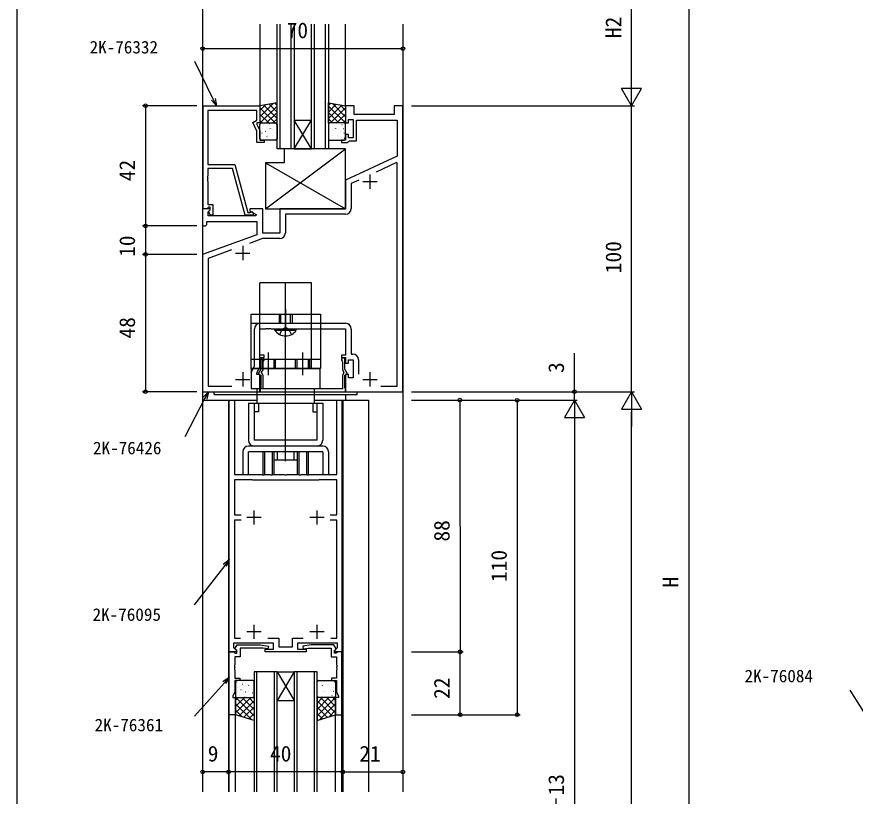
# Model space of a CAD drawing. Units: millimetres, scale not verified. Extents: x -437 to 438, y -344 to 341.
# Drawn here: x -436.7 to -143.5, y -95.2 to 177.4 of the extents above; entities that cross this region are included whole.
import ezdxf
from ezdxf.enums import TextEntityAlignment as Align

# ---------------------------------------------------------------- set-up
doc = ezdxf.new("R2010")
doc.units = ezdxf.units.MM
doc.header["$LTSCALE"] = 2
for name, color, linetype in [('0-2_YKK_11', 7, 'Continuous'), ('0-3_YKK_12', 2, 'Continuous'), ('0-4_YKK_13', 4, 'Continuous'), ('0-6_YKK_D', 6, 'Continuous'), ('0-7_YKK_ZWAK', 7, 'Continuous')]:
    doc.layers.add(name, color=color, linetype=linetype)
doc.styles.add('ＭＳ ゴシック', font='')
doc.styles.get('ＭＳ ゴシック').set_extended_font_data('MS Gothic')

msp = doc.modelspace()

# ---------------------------------------------------------------- linework, layer by layer
at = {"layer": '0-2_YKK_11'}
for p, q in [((-313.2, 122.3), (-313.2, 117.3)), ((-315.7, 119.8), (-310.7, 119.8)), ((-357.7, 97.3), (-357.7, 92.3)), ((-360.2, 94.8), (-355.2, 94.8)), ((-351.63, 70.23), (-321.77, 70.23)), ((-317.17, 57.43), (-317.17, 52.4)), ((-357.7, 53.1), (-357.7, 48.1)), ((-313.2, 53.1), (-313.2, 48.1)), ((-360.2, 50.6), (-355.2, 50.6)), ((-315.7, 50.6), (-310.7, 50.6)), ((-353.7, -0.2), (-353.7, 4.8)), ((-331.7, -0.2), (-331.7, 4.8)), ((-351.2, 2.3), (-356.2, 2.3)), ((-329.2, 2.3), (-334.2, 2.3)), ((-351.2, -37.7), (-356.2, -37.7)), ((-353.7, -40.2), (-353.7, -35.2)), ((-329.2, -37.7), (-334.2, -37.7)), ((-331.7, -40.2), (-331.7, -35.2))]:
    msp.add_line(p, q, dxfattribs=at)
for points in [[(-301.7, 46.3), (-301.7, 146.3), (-304.7, 146.3), (-304.7, 143.3), (-318.7, 143.3), (-318.7, 146.3), (-321.7, 146.3), (-321.7, 140.3), (-320.7, 140.3), (-320.7, 141.5), (-319.1, 141.5), (-319.1, 135.1), (-320.7, 135.1), (-320.7, 136.3), (-321.7, 136.3), (-321.7, 134.3), (-323.2, 134.3), (-323.2, 133.5), (-321, 133.5), (-320.7, 133.8), (-320.4, 134.1), (-317.9, 134.1), (-317.9, 141.3), (-303.63, 141.3), (-303.63, 128.726), (-321.7, 120.3), (-321.7, 110.3), (-344.7, 110.3), (-344.7, 101.8), (-350.7, 101.8), (-350.7, 110.3), (-355.2, 110.3), (-355.2, 109.5), (-353.035, 108.25), (-353.156, 107.8), (-369.77, 107.8), (-369.77, 109.206), (-369.064, 109.912), (-369.224, 110.3), (-371.7, 110.3)], [(-371.5, 110.3), (-371.5, 146.3), (-351.7, 146.3), (-351.7, 140.3), (-352.7, 140.3), (-352.7, 139.8), (-351.7, 137.655), (-351.7, 134.3), (-350.2, 134.3), (-350.2, 133.5), (-352.7, 133.5), (-352.7, 137.434), (-354.12, 140.48), (-352.7, 141.3), (-352.7, 144.67), (-369.87, 144.67), (-369.87, 125.8), (-360.402, 125.8), (-355.9, 109), (-355.066, 109), (-354.877, 109.067)], [(-309.391, 48.23), (-303.63, 48.23), (-303.63, 126.29), (-303.908, 126.467), (-311.077, 123.124)], [(-354.5, 108), (-356.874, 108), (-361.269, 124.4), (-369.87, 124.4), (-369.87, 121.758), (-369.99, 121.575), (-369.99, 121.025), (-369.87, 120.842), (-369.87, 120.758), (-369.99, 120.575), (-369.99, 120.025), (-369.87, 119.842), (-369.87, 111.8), (-368.1, 111.8), (-368.1, 108), (-368.923, 108), (-369.674, 109.3), (-369.1, 109.874), (-369.1, 110.8), (-369.67, 110.8), (-369.87, 110.6), (-370.17, 110.3), (-371.5, 110.3)], [(-317.111, 120.31), (-319.77, 119.07), (-319.77, 110.37)], [(-371.7, 110.3), (-371.7, 104.3), (-370.7, 104.3), (-370.2, 104.8), (-370.2, 105.87), (-352.7, 105.87), (-352.7, 101.215), (-371.7, 94.3), (-371.7, 46.3), (-351.7, 46.3), (-351.7, 52.3), (-352.7, 52.3), (-352.7, 52.8), (-351.7, 54.945), (-351.7, 58.3), (-350.2, 58.3), (-350.2, 59.1), (-351.7, 59.1), (-351.7, 68.3), (-349.658, 68.3), (-349.475, 68.42), (-348.925, 68.42), (-348.742, 68.3), (-348.658, 68.3), (-348.475, 68.42), (-347.925, 68.42), (-347.742, 68.3), (-321.7, 68.3), (-321.7, 59.1), (-323.2, 59.1), (-323.2, 58.3), (-321.7, 58.3), (-321.7, 56.3), (-320.7, 56.3), (-320.7, 57.5), (-319.1, 57.5), (-319.1, 51.1), (-320.7, 51.1), (-320.7, 52.3), (-321.7, 52.3)], [(-321.77, 108.37), (-342.77, 108.37), (-342.77, 101.87)], [(-344.77, 99.87), (-350.754, 99.87), (-355.366, 98.191)], [(-361.668, 95.898), (-369.77, 92.949), (-369.77, 48.23), (-361.509, 48.23)], [(-354.795, 52.873), (-353.63, 55.372), (-353.63, 68.23)], [(-319.77, 68.23), (-319.77, 59.43), (-319.17, 59.43)], [(-351.4, 57.5), (-351.4, 54.151), (-352.31, 52.575), (-351.4, 52.05), (-351.4, 47.733), (-351.55, 47.473), (-351.65, 47.3), (-351.65, 46.3)], [(-351.65, 46.3), (-321.75, 46.3), (-321.75, 47.3), (-321.85, 47.473), (-322, 47.733), (-322, 52.05), (-321.09, 52.575), (-322, 54.151), (-322, 57.5)], [(-322.933, 57.001), (-322.8, 56.752), (-322.8, 53.937), (-322.328, 53.119), (-322.406, 52.73), (-322.8, 51.935), (-322.8, 47.3), (-350.6, 47.3), (-350.6, 51.935), (-350.994, 52.73), (-351.072, 53.119), (-350.6, 53.937), (-350.6, 56.752), (-350.467, 57.001)], [(-321.7, 52.3), (-321.7, 46.3), (-301.7, 46.3)], [(-362.4, -44.7), (-362.4, 43.3), (-360.6, 43.3), (-360.6, 17.3), (-350.908, 17.3), (-350.725, 17.18), (-350.175, 17.18), (-349.992, 17.3), (-348.158, 17.3), (-347.975, 17.18), (-347.425, 17.18), (-347.242, 17.3), (-343.158, 17.3), (-342.975, 17.18), (-342.425, 17.18), (-342.242, 17.3), (-338.158, 17.3), (-337.975, 17.18), (-337.425, 17.18), (-337.242, 17.3), (-335.408, 17.3), (-335.225, 17.18), (-334.675, 17.18), (-334.492, 17.3), (-324.8, 17.3), (-324.8, 43.3), (-323, 43.3), (-323, -44.7), (-325.476, -44.7), (-325.636, -44.312), (-324.5, -43.176), (-324.5, -41.7), (-338.5, -41.7), (-338.5, -43.7), (-335.5, -43.7), (-335.5, -44.7), (-349.9, -44.7), (-349.9, -43.7), (-346.9, -43.7), (-346.9, -41.7)], [(-327.129, 3.2), (-324.8, 3.2), (-324.8, 15.5), (-331, 15.5), (-331.2, 15.3), (-354.2, 15.3), (-354.4, 15.5), (-360.6, 15.5), (-360.6, 3.2), (-358.271, 3.2)], [(-358.271, 1.4), (-360.6, 1.4), (-360.6, -39.9), (-358.502, -39.9)], [(-326.898, -39.9), (-324.8, -39.9), (-324.8, 1.4), (-327.129, 1.4)], [(-348.898, -39.9), (-345.1, -39.9), (-345.1, -42.9), (-340.3, -42.9), (-340.3, -39.9), (-336.502, -39.9)], [(-346.9, -41.7), (-360.9, -41.7), (-360.9, -43.176), (-359.764, -44.312), (-359.924, -44.7), (-362.4, -44.7)]]:
    msp.add_lwpolyline(points, dxfattribs=at)
for points in [[(-362.4, -66.7), (-362.4, -44.7), (-360.77, -44.7), (-360.47, -45), (-360.27, -45.2), (-359.8, -45.2), (-359.8, -44.25), (-360.3, -43.75), (-360.3, -43.412), (-359.6, -42.2), (-351.592, -42.2), (-348.713, -42.708), (-348.887, -43.692), (-350.545, -43.4), (-358.6, -43.4), (-358.6, -46.4), (-360.47, -46.4), (-360.47, -49.192), (-360.59, -49.375), (-360.59, -49.925), (-360.47, -50.108), (-360.47, -50.192), (-360.59, -50.375), (-360.59, -50.925), (-360.47, -51.108), (-360.47, -53.9), (-358.7, -53.9), (-358.7, -54.7), (-360.47, -54.7), (-360.47, -58.635), (-361.2, -60.2), (-361.2, -60.7), (-360.2, -60.7), (-360.2, -66.7)], [(-323, -66.7), (-323, -44.7), (-324.63, -44.7), (-324.93, -45), (-325.13, -45.2), (-325.6, -45.2), (-325.6, -44.25), (-325.1, -43.75), (-325.1, -43.412), (-325.8, -42.2), (-333.808, -42.2), (-336.687, -42.708), (-336.513, -43.692), (-334.855, -43.4), (-326.8, -43.4), (-326.8, -46.4), (-324.93, -46.4), (-324.93, -49.192), (-324.81, -49.375), (-324.81, -49.925), (-324.93, -50.108), (-324.93, -50.192), (-324.81, -50.375), (-324.81, -50.925), (-324.93, -51.108), (-324.93, -53.9), (-326.7, -53.9), (-326.7, -54.7), (-324.93, -54.7), (-324.93, -58.635), (-324.2, -60.2), (-324.2, -60.7), (-325.2, -60.7), (-325.2, -66.7)]]:
    msp.add_lwpolyline(points, close=True, dxfattribs=at)
for centre, radius, start, end in [((-354.5, 108.6), 0.6, 270.00003, 128.94244), ((-321.77, 110.37), 2, 270.00001, 359.99999), ((-344.77, 101.87), 2, 270.00001, 359.99999), ((-351.63, 68.23), 2, 90.00001, 179.99999), ((-321.77, 68.23), 2, 0.00001, 89.99999), ((-319.17, 57.43), 2, 0.00001, 89.99999), ((-350.8, 57.5), 0.6, 303.74896, 179.99997), ((-322.6, 57.5), 0.6, 0.00003, 236.25104)]:
    msp.add_arc(centre, radius, start, end, dxfattribs=at)
at = {"layer": '0-3_YKK_12'}
for p, q in [((-371.7, 246.3), (-371.7, -93.7)), ((-351.7, 174.8), (-351.7, 146.1)), ((-345.7, 131.3), (-345.7, 174.8)), ((-344.7, 174.8), (-344.7, 131.3)), ((-340.7, 131.3), (-340.7, 174.8)), ((-333.7, 131.3), (-333.7, 174.8)), ((-332.7, 174.8), (-332.7, 131.3)), ((-328.7, 131.3), (-328.7, 174.8)), ((-321.7, 146.1), (-321.7, 174.8)), ((-301.7, 174.8), (-301.7, -93.7)), ((-339.7, 141.3), (-333.7, 141.3)), ((-339.7, 131.3), (-333.7, 141.3)), ((-333.7, 131.3), (-339.7, 141.3)), ((-339.7, 131.3), (-333.7, 131.3)), ((-321.7, 45.3), (-321.7, 43.3)), ((-371.7, 43.3), (-371.7, -93.7)), ((-371.7, 43.3), (-352.7, 43.3)), ((-362.7, 43.3), (-362.7, -93.7)), ((-332.7, 43.3), (-313.7, 43.3)), ((-322.7, 43.3), (-322.7, -93.7)), ((-313.7, 43.3), (-313.7, -93.7)), ((-353.7, -51.7), (-353.7, -93.7)), ((-352.7, -93.7), (-352.7, -51.7)), ((-346.7, -51.7), (-346.7, -93.7)), ((-345.7, -51.7), (-339.7, -51.7)), ((-345.7, -51.7), (-339.7, -61.7)), ((-339.7, -51.7), (-345.7, -61.7)), ((-339.7, -51.7), (-339.7, -93.7)), ((-338.7, -93.7), (-338.7, -51.7)), ((-332.7, -51.7), (-332.7, -93.7)), ((-345.7, -61.7), (-339.7, -61.7)), ((-362.4, -93.7), (-362.4, -66.4)), ((-360.199, -93.7), (-360.2, -66.5)), ((-325.2, -93.7), (-325.2, -66.5)), ((-322.999, -93.7), (-323, -66.4))]:
    msp.add_line(p, q, dxfattribs=at)
for points in [[(-339.7, 174.8), (-339.7, 131.3), (-345.7, 131.3)], [(-327.7, 174.8), (-327.7, 131.3), (-333.7, 131.3)], [(-345.7, -93.7), (-345.7, -51.7), (-353.7, -51.7)], [(-331.7, -93.7), (-331.7, -51.7), (-339.7, -51.7)]]:
    msp.add_lwpolyline(points, dxfattribs=at)
at = {"layer": '0-4_YKK_13'}
for p, q in [((-347.076, 147.071), (-351.7, 142.447)), ((-349.77, 146.622), (-351.7, 144.692)), ((-348.422, 146.846), (-345.7, 144.124)), ((-346.498, 147.167), (-345.7, 146.37)), ((-326.902, 147.167), (-327.7, 146.37)), ((-324.978, 146.846), (-327.7, 144.124)), ((-326.324, 147.071), (-321.7, 142.447)), ((-323.63, 146.622), (-321.7, 144.692)), ((-351.7, 145.634), (-346.366, 140.3)), ((-345.7, 146.202), (-351.602, 140.3)), ((-350.346, 146.526), (-345.7, 141.879)), ((-345.7, 143.957), (-349.357, 140.3)), ((-323.054, 146.526), (-327.7, 141.879)), ((-327.7, 146.202), (-321.798, 140.3)), ((-327.7, 143.957), (-324.043, 140.3)), ((-321.7, 145.634), (-327.034, 140.3)), ((-351.7, 143.389), (-348.611, 140.3)), ((-351.7, 141.144), (-350.856, 140.3)), ((-345.7, 141.712), (-347.112, 140.3)), ((-327.7, 141.712), (-326.288, 140.3)), ((-321.7, 143.389), (-324.789, 140.3)), ((-321.7, 141.144), (-322.544, 140.3)), ((-351.7, 134.8), (-351.7, 139.8)), ((-351.2, 140.3), (-346.2, 140.3)), ((-350.892, 138.223), (-350.885, 138.215)), ((-350.465, 139.679), (-350.422, 139.655)), ((-349.073, 140.205), (-349.066, 140.198)), ((-348.389, 140.112), (-348.345, 140.088)), ((-348.174, 138.333), (-348.128, 138.245)), ((-347.798, 138.222), (-347.754, 138.198)), ((-347.131, 138.038), (-347.125, 138.03)), ((-345.721, 138.654), (-345.7, 138.643)), ((-345.7, 139.8), (-345.7, 134.8)), ((-327.7, 139.8), (-327.7, 134.8)), ((-327.679, 138.654), (-327.7, 138.643)), ((-322.2, 140.3), (-327.2, 140.3)), ((-326.269, 138.038), (-326.275, 138.03)), ((-325.602, 138.222), (-325.646, 138.198)), ((-325.226, 138.333), (-325.272, 138.245)), ((-325.011, 140.112), (-325.055, 140.088)), ((-324.327, 140.205), (-324.334, 140.198)), ((-322.935, 139.679), (-322.978, 139.655)), ((-322.508, 138.223), (-322.515, 138.215)), ((-321.7, 134.8), (-321.7, 139.8)), ((-351.256, 134.864), (-351.212, 134.84)), ((-351.064, 136.808), (-351.017, 136.72)), ((-349.822, 137.488), (-349.778, 137.464)), ((-349.231, 135.598), (-349.187, 135.574)), ((-348.917, 136.018), (-348.911, 136.01)), ((-347.155, 136.03), (-347.111, 136.006)), ((-326.245, 136.03), (-326.289, 136.006)), ((-324.483, 136.018), (-324.489, 136.01)), ((-324.169, 135.598), (-324.213, 135.574)), ((-323.578, 137.488), (-323.622, 137.464)), ((-322.336, 136.808), (-322.383, 136.72)), ((-322.144, 134.864), (-322.188, 134.84)), ((-346.2, 134.3), (-351.2, 134.3)), ((-327.2, 134.3), (-322.2, 134.3)), ((-349.699, 110.3), (-321.7, 131.3)), ((-349.699, 126.3), (-321.7, 110.3)), ((-333.7, 84.43), (-351.7, 84.43)), ((-351.7, 54.43), (-351.7, 84.43)), ((-342.7, 21.996), (-342.7, 84.097)), ((-333.7, 54.43), (-333.7, 84.43)), ((-342.7, 63.3), (-342.7, 80.8)), ((-354.9, 73.43), (-330.5, 73.43)), ((-354.9, 73.43), (-354.9, 54.43)), ((-344.95, 73.43), (-344.95, 70.23)), ((-344.4, 70.23), (-344.4, 73.43)), ((-342.7, 75.128), (-342.7, 68.618)), ((-341, 70.23), (-341, 73.43)), ((-340.45, 73.43), (-340.45, 70.23)), ((-330.5, 73.43), (-330.5, 54.43)), ((-354.9, 70.23), (-330.5, 70.23)), ((-346.45, 67.791), (-346.45, 68.3)), ((-346.45, 68.3), (-338.95, 68.3)), ((-348.7, 52.069), (-348.7, 59.991)), ((-336.7, 52.069), (-336.7, 59.991)), ((-354.9, 57.63), (-330.5, 57.63)), ((-351.2, 54.43), (-351.2, 57.63)), ((-350.7, 54.43), (-350.7, 57.63)), ((-346.7, 54.43), (-346.7, 57.63)), ((-346.2, 54.43), (-346.2, 57.63)), ((-339.2, 54.43), (-339.2, 57.63)), ((-338.7, 54.43), (-338.7, 57.63)), ((-334.7, 54.43), (-334.7, 57.63)), ((-334.2, 54.43), (-334.2, 57.63)), ((-354.9, 54.43), (-330.5, 54.43)), ((-354.7, 54.43), (-354.7, 47.433)), ((-330.7, 54.43), (-354.7, 54.43)), ((-330.7, 54.43), (-330.7, 47.433)), ((-354.7, 47.433), (-330.7, 47.433)), ((-352.7, 47.433), (-352.7, 42.297)), ((-332.7, 47.433), (-332.7, 42.297)), ((-367.7, 45.3), (-367.7, 46.3)), ((-367.7, 46.3), (-317.7, 46.3)), ((-355.7, 42.297), (-329.7, 42.297)), ((-355.7, 42.297), (-355.7, 29.297)), ((-353.7, 42.297), (-353.7, 29.297)), ((-352.2, 42.297), (-352.2, 39.297)), ((-333.2, 42.297), (-333.2, 39.297)), ((-331.7, 29.297), (-331.7, 42.297)), ((-329.7, 42.297), (-329.7, 29.297)), ((-352.2, 39.297), (-353.7, 39.297)), ((-333.2, 39.297), (-331.7, 39.297)), ((-329.7, 27.297), (-355.7, 27.297)), ((-331.7, 29.297), (-353.7, 29.297)), ((-357.7, 25.297), (-357.7, 17.297)), ((-355.7, 17.297), (-355.7, 25.297)), ((-329.7, 25.297), (-355.7, 25.297)), ((-346.7, 25.297), (-350.7, 25.297)), ((-350.7, 25.297), (-350.7, 17.297)), ((-350.043, 25.297), (-350.043, 17.297)), ((-347.357, 25.297), (-347.357, 17.297)), ((-346.7, 17.297), (-346.7, 25.297)), ((-345.7, 25.297), (-345.7, 22.297)), ((-339.7, 22.297), (-339.7, 25.297)), ((-334.7, 25.297), (-338.7, 25.297)), ((-338.7, 25.297), (-338.7, 17.297)), ((-338.043, 25.297), (-338.043, 17.297)), ((-335.357, 25.297), (-335.357, 17.297)), ((-334.7, 17.297), (-334.7, 25.297)), ((-329.7, 25.297), (-329.7, 17.297)), ((-327.7, 25.297), (-327.7, 17.297)), ((-338.7, 22.297), (-346.7, 22.297)), ((-360.2, -55.2), (-360.2, -60.2)), ((-359.756, -55.264), (-359.712, -55.24)), ((-354.2, -54.7), (-359.7, -54.7)), ((-353.7, -60.2), (-353.7, -55.2)), ((-331.7, -60.2), (-331.7, -55.2)), ((-331.2, -54.7), (-325.7, -54.7)), ((-325.644, -55.264), (-325.688, -55.24)), ((-325.2, -55.2), (-325.2, -60.2)), ((-359.564, -57.208), (-359.517, -57.12)), ((-359.392, -58.623), (-359.385, -58.615)), ((-358.322, -57.888), (-358.278, -57.864)), ((-357.731, -55.998), (-357.687, -55.974)), ((-357.417, -56.418), (-357.41, -56.41)), ((-356.297, -58.622), (-356.254, -58.598)), ((-355.654, -56.43), (-355.611, -56.406)), ((-355.631, -58.438), (-355.625, -58.43)), ((-329.745, -56.43), (-329.789, -56.406)), ((-329.769, -58.438), (-329.775, -58.43)), ((-329.102, -58.622), (-329.146, -58.598)), ((-327.983, -56.418), (-327.989, -56.41)), ((-327.669, -55.998), (-327.713, -55.974)), ((-327.078, -57.888), (-327.121, -57.864)), ((-326.008, -58.623), (-326.014, -58.615)), ((-325.836, -57.208), (-325.883, -57.12)), ((-360.2, -61.544), (-359.356, -60.7)), ((-360.2, -63.789), (-357.111, -60.7)), ((-360.2, -66.034), (-354.866, -60.7)), ((-353.7, -67.102), (-360.102, -60.7)), ((-359.7, -60.7), (-354.2, -60.7)), ((-358.965, -60.079), (-358.921, -60.055)), ((-353.7, -64.857), (-357.857, -60.7)), ((-357.573, -60.605), (-357.566, -60.598)), ((-356.889, -60.512), (-356.845, -60.488)), ((-356.674, -58.733), (-356.628, -58.645)), ((-353.7, -62.612), (-355.612, -60.7)), ((-354.221, -59.054), (-354.177, -59.03)), ((-331.7, -62.612), (-329.788, -60.7)), ((-331.7, -64.857), (-327.543, -60.7)), ((-331.7, -67.102), (-325.298, -60.7)), ((-331.179, -59.054), (-331.223, -59.03)), ((-325.7, -60.7), (-331.2, -60.7)), ((-325.2, -66.034), (-330.534, -60.7)), ((-328.726, -58.733), (-328.772, -58.645)), ((-328.511, -60.512), (-328.555, -60.488)), ((-325.2, -63.789), (-328.289, -60.7)), ((-327.827, -60.605), (-327.834, -60.598)), ((-326.435, -60.079), (-326.478, -60.055)), ((-325.2, -61.544), (-326.044, -60.7)), ((-354.634, -68.412), (-360.2, -62.847)), ((-358.992, -67.072), (-353.7, -61.779)), ((-357.275, -67.6), (-353.7, -64.024)), ((-326.408, -67.072), (-331.7, -61.779)), ((-328.125, -67.6), (-331.7, -64.024)), ((-330.766, -68.412), (-325.2, -62.847)), ((-357.877, -67.415), (-360.2, -65.092)), ((-355.559, -68.128), (-353.7, -66.27)), ((-329.841, -68.128), (-331.7, -66.27)), ((-327.523, -67.415), (-325.2, -65.092)), ((-353.842, -68.656), (-353.7, -68.515)), ((-331.558, -68.656), (-331.7, -68.515))]:
    msp.add_line(p, q, dxfattribs=at)
for points in [[(-345.7, 147.3), (-351.7, 146.3), (-351.7, 140.3), (-345.7, 140.3)], [(-327.7, 147.3), (-321.7, 146.3), (-321.7, 140.3), (-327.7, 140.3)], [(-349.699, 126.3), (-349.699, 110.3), (-321.7, 110.3), (-321.7, 131.3), (-343.2, 131.3), (-343.2, 126.3)], [(-353.7, -68.7), (-360.2, -66.7), (-360.2, -60.7), (-353.7, -60.7)], [(-331.7, -68.7), (-325.2, -66.7), (-325.2, -60.7), (-331.7, -60.7)]]:
    msp.add_lwpolyline(points, close=True, dxfattribs=at)
for points in [[(-346.45, 67.791), (-338.95, 67.791), (-338.95, 68.3)], [(-344.75, 66.291), (-343.845, 68.146), (-342.7, 68.755)], [(-340.65, 66.291), (-341.555, 68.146), (-342.7, 68.755)], [(-367.7, 45.3), (-317.7, 45.3), (-317.7, 46.3)]]:
    msp.add_lwpolyline(points, dxfattribs=at)
for centre, radius, start, end in [((-351.2, 139.8), 0.5, 90, 180), ((-346.2, 139.8), 0.5, 0, 90), ((-327.2, 139.8), 0.5, 90, 180), ((-322.2, 139.8), 0.5, 0, 90), ((-351.2, 134.8), 0.5, 180, 270), ((-346.2, 134.8), 0.5, 270, 0), ((-327.2, 134.8), 0.5, 180, 270), ((-322.2, 134.8), 0.5, 270, 0), ((-342.7, 70.327), 4.527, 214.06671, 325.93329), ((-355.7, 25.297), 2, 90, 180), ((-353.7, 29.297), 2, 180, 270), ((-331.7, 29.297), 2, 270, 0), ((-329.7, 25.297), 2, 0, 90), ((-359.7, -55.2), 0.5, 90, 180), ((-354.2, -55.2), 0.5, 0, 90), ((-331.2, -55.2), 0.5, 90, 180), ((-325.7, -55.2), 0.5, 0, 90), ((-359.7, -60.2), 0.5, 180, 270), ((-354.2, -60.2), 0.5, 270, 0), ((-331.2, -60.2), 0.5, 180, 270), ((-325.7, -60.2), 0.5, 270, 0)]:
    msp.add_arc(centre, radius, start, end, dxfattribs=at)
at = {"layer": '0-6_YKK_D'}
for p, q in [((-221.7, 153.3), (-221.7, 199.3)), ((-201.7, 199.3), (-201.7, -236.7)), ((-371.7, 166.3), (-301.7, 166.3)), ((-221.7, 146.3), (-221.7, 158.424)), ((-221.7, 146.3), (-225.2, 152.362)), ((-218.2, 152.362), (-225.2, 152.362)), ((-221.7, 146.3), (-218.2, 152.362)), ((-373.7, 146.3), (-392.7, 146.3)), ((-391.7, 146.3), (-391.7, 104.3)), ((-298.7, 146.3), (-220.7, 146.3)), ((-298.7, 146.3), (-220.7, 146.3)), ((-221.7, 46.3), (-221.7, 146.3)), ((-373.7, 104.3), (-392.7, 104.3)), ((-373.7, 104.3), (-392.7, 104.3)), ((-391.7, 104.3), (-391.7, 94.3)), ((-373.7, 94.3), (-392.7, 94.3)), ((-373.7, 94.3), (-392.7, 94.3)), ((-391.7, 94.3), (-391.7, 46.3)), ((-241.7, 46.3), (-241.7, 59.747)), ((-373.7, 46.3), (-392.7, 46.3)), ((-298.7, 46.3), (-220.7, 46.3)), ((-298.7, 46.3), (-240.7, 46.3)), ((-298.7, 46.3), (-220.7, 46.3)), ((-241.7, 43.3), (-241.7, 46.3)), ((-221.7, 46.3), (-225.2, 40.238)), ((-221.7, 46.3), (-218.2, 40.238)), ((-221.7, 46.3), (-221.7, 34.176)), ((-298.7, 43.328), (-280.75, 43.348)), ((-298.7, 43.3), (-260.7, 43.3)), ((-298.7, 43.3), (-240.7, 43.3)), ((-298.7, 43.3), (-240.7, 43.3)), ((-281.75, 43.347), (-281.65, -44.653)), ((-261.7, 43.3), (-261.7, -66.7)), ((-241.7, 43.3), (-245.2, 37.238)), ((-241.7, 43.3), (-241.7, 40.75)), ((-241.7, 43.3), (-238.2, 37.238)), ((-241.7, 43.3), (-241.7, 31.176)), ((-225.2, 40.238), (-218.2, 40.238)), ((-221.7, -236.7), (-221.7, 39.3)), ((-245.2, 37.238), (-238.2, 37.238)), ((-241.7, 36.3), (-241.7, -226.7)), ((-298.7, -44.672), (-280.65, -44.652)), ((-298.7, -44.7), (-280.7, -44.7)), ((-281.7, -66.7), (-281.7, -44.7)), ((-298.7, -66.7), (-260.7, -66.7)), ((-298.7, -66.7), (-280.7, -66.7)), ((-362.7, -86.7), (-371.7, -86.7)), ((-322.7, -86.7), (-362.7, -86.7)), ((-322.7, -86.7), (-301.7, -86.7))]:
    msp.add_line(p, q, dxfattribs=at)
for points in [[(-366.858, 146.3), (-367.977, 148.591), (-374.426, 161.794)], [(-367.363, 148.891), (-366.858, 146.3), (-368.591, 148.291)], [(-369.708, 46.3), (-370.892, 44.041), (-377.984, 30.511)], [(-371.497, 44.359), (-369.708, 46.3), (-370.287, 43.724)], [(-362.4, -12.442), (-363.964, -14.456), (-374.692, -28.276)], [(-364.503, -14.037), (-362.4, -12.442), (-363.424, -14.875)], [(-362.4, -53.577), (-364.097, -55.48), (-374.53, -67.176)], [(-364.607, -55.025), (-362.4, -53.577), (-363.587, -55.935)], [(-132.399, -78.56), (-133.757, -76.401), (-145.238, -58.151)]]:
    msp.add_lwpolyline(points, dxfattribs=at)
for centre in [(-371.7, 166.3), (-301.7, 166.3), (-391.7, 146.3), (-391.7, 104.3), (-391.7, 104.3), (-391.7, 94.3), (-391.7, 94.3), (-391.7, 46.3), (-241.7, 46.3), (-281.75, 43.347), (-261.7, 43.3), (-281.7, -44.7), (-281.65, -44.653), (-281.7, -66.7), (-261.7, -66.7), (-371.7, -86.7), (-362.7, -86.7), (-362.7, -86.7), (-322.7, -86.7), (-322.7, -86.7), (-301.7, -86.7)]:
    msp.add_circle(centre, 0.637, dxfattribs=at)
at = {"layer": '0-7_YKK_ZWAK'}
msp.add_line((-436.7, 306.3), (-436.7, -343.7), dxfattribs=at)

# ---------------------------------------------------------------- texts
at = {"layer": '0-6_YKK_D', "style": 'ＭＳ ゴシック'}
for s, rotation, p in [('H2', 90, (-223.7, 169.972)), ('42', 90, (-393.7, 119.931)), ('10', 90, (-393.7, 93.462)), ('100', 90, (-223.7, 87.735)), ('48', 90, (-393.7, 64.909)), ('3', 90, (-243.7, 52.846)), ('88', 90.065, (-283.694, -6.108)), ('110', 90, (-263.7, -20.265)), ('H', 90, (-203.7, -22.194)), ('22', 90, (-283.7, -61.155)), ('DH＝H1－13', 90, (-243.7, -124.902))]:
    msp.add_text(s, height=5.499, rotation=rotation, dxfattribs=at).set_placement(p, align=Align.BOTTOM_LEFT)
for s, height, p in [('70', 5.499, (-342.325, 168.3)), ('2K-76332', 4.399, (-411.244, 163.294)), ('2K-76426', 4.399, (-410.048, 23.105)), ('2K-76095', 4.399, (-410.205, -35.172)), ('2K-76084', 4.399, (-182.227, -56.651)), ('2K-76361', 4.399, (-409.484, -73.798)), ('9', 5.499, (-369.927, -84.7)), ('40', 5.499, (-348.154, -84.7)), ('21', 5.499, (-316.909, -84.7))]:
    msp.add_text(s, height=height, dxfattribs=at).set_placement(p, align=Align.BOTTOM_LEFT)

doc.saveas('drawing.dxf')
